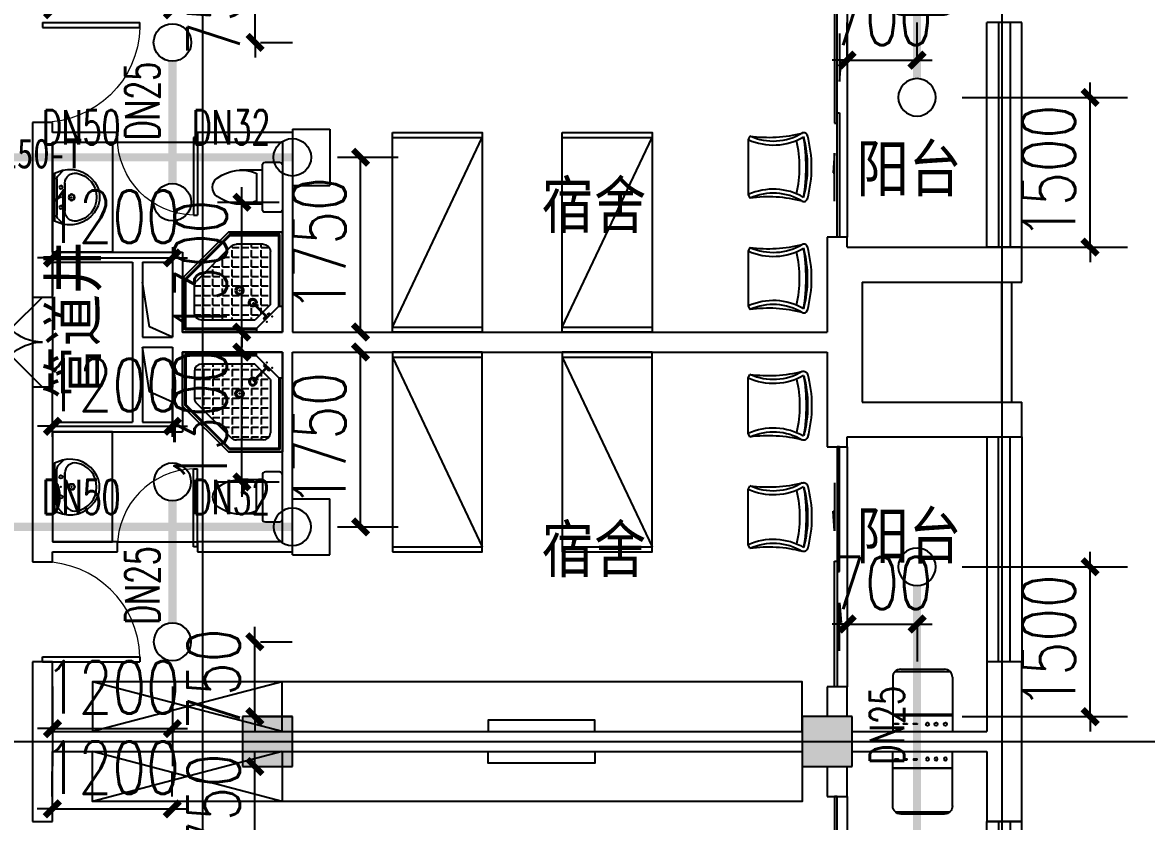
# Model space of a CAD drawing. Extents: x 0 to 2838408, y -923048 to 203859.
# Drawn here: x 2778163 to 2789409, y -497658 to -489658 of the extents above; entities that cross this region are included whole.
import ezdxf
from ezdxf.enums import TextEntityAlignment as Align

# ---------------------------------------------------------------- set-up
doc = ezdxf.new("R2010")
doc.units = 0
doc.header["$LTSCALE"] = 1000
for name, color, linetype in [('A-Fixt', 81, 'Continuous'), ('CLAYER', 7, 'Continuous'), ('COLUMN', 9, 'Continuous'), ('DOOR_FIRE', 4, 'Continuous'), ('DOTE', 8, 'Continuous'), ('E2-栏杆', 92, 'Continuous'), ('EQUIP_喷头', 7, 'Continuous'), ('PIPE-喷淋', 6, 'Continuous'), ('PUB_HATCH', 8, 'Continuous'), ('PUB_TEXT', 7, 'Continuous'), ('TEXT_喷淋', 7, 'Continuous'), ('TWT_DIM', 3, 'Continuous'), ('WALL', 9, 'Continuous'), ('WINDOW', 4, 'Continuous'), ('XREF', 8, 'Continuous'), ('抗震支吊架', 2, 'Continuous'), ('洁具', 213, 'Continuous'), ('配景', 3, 'Continuous')]:
    doc.layers.add(name, color=color, linetype=linetype)
doc.styles.add('_TCH_DIM_T3', font='SIMPLEX', dxfattribs={"width": 0.75, "bigfont": 'HZTXT'})
doc.styles.add('_TWT_PIPEDN', font='SIMPLEX', dxfattribs={"width": 0.8, "height": 2.3, "bigfont": 'HZTXT'})
doc.styles.add('kzcad', font='', dxfattribs={"width": 0.8})
doc.styles.get("Standard").update_dxf_attribs({"font": 'geniso.shx', "bigfont": 'hztxt.shx'})
doc.styles.get('kzcad').set_extended_font_data('SimSun')
doc.dimstyles.new('_TWT_ARCH&&150', dxfattribs={"dimtxt": 525, "dimasz": 150, "dimexe": 375, "dimexo": 450, "dimgap": 150, "dimtad": 1, "dimdec": 0, "dimzin": 0, "dimdsep": 46, "dimtxsty": '_TCH_DIM_T3', "dimblk": 'ARCHTICK', "dimcen": 0.09, "dimclrt": 7, "dimazin": 2, "dimtfac": 1, "dimtdec": 0, "dimtix": 1, "dimtmove": 2, "dimatfit": 3, "dimfxl": 1, "dimtolj": 1, "dimtzin": 0, "dimarcsym": 0})

# ---------------------------------------------------------------- blocks, each defined once
blk = doc.blocks.new('1F平面-CAD导入_dwg_Drawing4_t3_dwg_$plan$00001613-474159-1F-927810-1F')
at = {"layer": '洁具'}
for p, q in [((-30, 250), (-170, 250)), ((-200, 170), (-430, 170)), ((-260, -140), (-260, 140)), ((-200, -170), (-200, -220)), ((-170, -250), (-30, -250))]:
    blk.add_line(p, q, dxfattribs=at)
for points in [[(-200, 220), (-200, 170), (-200, -170), (-430, -170)], [(0, -220), (0, 220)]]:
    blk.add_lwpolyline(points, dxfattribs=at)
for centre, radius, start, end in [((-170, 220), 30, 90, 180), ((-30, 220), 30, 0, 90), ((-413, -227), 398, 67.4505, 126.6381), ((-590, 0), 110, 123.4509, 236.5491), ((-413, 227), 398, 233.3619, 292.5495), ((-170, -220), 30, 180, 270), ((-30, -220), 30, 270, 0)]:
    blk.add_arc(centre, radius, start, end, dxfattribs=at)
blk = doc.blocks.new('$lvtry$00000169')
at = {"color": 0}
for p, q in [((259, -36), (259, 0)), ((259, -36), (36, -259)), ((259, -24), (976, -24)), ((259, -36), (964, -36)), ((964, -36), (976, -24)), ((964, -36), (964, -525)), ((976, -24), (976, -530)), ((276, -120), (120, -276)), ((144, -151), (291, -298)), ((151, -144), (298, -291)), ((183, -213), (205, -213)), ((220, -213), (243, -213)), ((270, -213), (270, -143)), ((270, -213), (340, -213)), ((276, -120), (808, -120)), ((366, -213), (366, -143)), ((366, -213), (436, -213)), ((462, -213), (462, -143)), ((462, -213), (532, -213)), ((558, -213), (558, -143)), ((558, -213), (628, -213)), ((655, -213), (655, -143)), ((655, -213), (725, -213)), ((751, -213), (751, -143)), ((751, -213), (821, -213)), ((847, -213), (847, -143)), ((847, -213), (880, -213)), ((880, -192), (880, -460)), ((36, -259), (0, -259)), ((24, -259), (24, -976)), ((36, -259), (36, -964)), ((120, -276), (120, -808)), ((120, -309), (147, -309)), ((173, -309), (173, -239)), ((173, -309), (243, -309)), ((173, -405), (173, -335)), ((270, -263), (270, -239)), ((270, -405), (270, -335)), ((334, -309), (340, -309)), ((366, -309), (366, -239)), ((366, -309), (436, -309)), ((366, -405), (366, -335)), ((462, -309), (462, -239)), ((462, -309), (532, -309)), ((462, -405), (462, -335)), ((558, -309), (558, -239)), ((558, -309), (628, -309)), ((558, -405), (558, -335)), ((655, -309), (655, -239)), ((655, -309), (725, -309)), ((655, -405), (655, -335)), ((751, -309), (751, -239)), ((751, -309), (821, -309)), ((751, -405), (751, -335)), ((847, -309), (847, -239)), ((847, -309), (880, -309)), ((847, -405), (847, -335)), ((120, -405), (147, -405)), ((173, -405), (243, -405)), ((173, -501), (173, -431)), ((270, -405), (340, -405)), ((270, -501), (270, -431)), ((366, -405), (379, -405)), ((366, -501), (366, -431)), ((462, -405), (532, -405)), ((462, -501), (462, -431)), ((558, -405), (628, -405)), ((558, -501), (558, -431)), ((655, -405), (725, -405)), ((655, -501), (655, -431)), ((751, -405), (821, -405)), ((751, -501), (751, -431)), ((847, -405), (880, -405)), ((847, -501), (847, -431)), ((120, -501), (147, -501)), ((173, -501), (243, -501)), ((173, -598), (173, -528)), ((270, -501), (340, -501)), ((270, -598), (270, -528)), ((366, -501), (436, -501)), ((366, -598), (366, -528)), ((462, -501), (532, -501)), ((462, -598), (462, -528)), ((859, -511), (511, -859)), ((964, -525), (525, -964)), ((976, -530), (530, -976)), ((558, -501), (628, -501)), ((558, -598), (558, -528)), ((655, -501), (725, -501)), ((655, -598), (655, -528)), ((751, -501), (821, -501)), ((751, -598), (751, -528)), ((847, -501), (867, -501)), ((964, -525), (976, -530)), ((120, -598), (147, -598)), ((173, -598), (243, -598)), ((173, -694), (173, -624)), ((270, -598), (340, -598)), ((270, -694), (270, -624)), ((366, -598), (436, -598)), ((366, -694), (366, -624)), ((462, -598), (532, -598)), ((462, -694), (462, -624)), ((558, -598), (628, -598)), ((558, -694), (558, -624)), ((655, -598), (725, -598)), ((655, -694), (655, -624)), ((751, -598), (773, -598)), ((120, -694), (147, -694)), ((173, -694), (243, -694)), ((173, -790), (173, -720)), ((270, -694), (340, -694)), ((270, -790), (270, -720)), ((366, -694), (436, -694)), ((366, -790), (366, -720)), ((462, -694), (532, -694)), ((462, -790), (462, -720)), ((558, -694), (628, -694)), ((558, -790), (558, -720)), ((655, -694), (676, -694)), ((120, -790), (147, -790)), ((173, -790), (243, -790)), ((173, -878), (173, -816)), ((192, -880), (460, -880)), ((270, -790), (340, -790)), ((270, -880), (270, -816)), ((366, -790), (436, -790)), ((366, -880), (366, -816)), ((462, -790), (532, -790)), ((462, -880), (462, -816)), ((558, -790), (580, -790)), ((36, -964), (24, -976)), ((24, -976), (530, -976)), ((36, -964), (525, -964)), ((525, -964), (530, -976))]:
    blk.add_line(p, q, dxfattribs=at)
blk.add_lwpolyline([(0, 0), (0, -1000), (540, -1000), (1000, -540), (1000, 0)], close=True)
for points in [[(0, 0), (0, -1000)], [(0, 0), (1000, 0)], [(1000, 0), (1000, -540)], [(136, -190), (148, -178), (132, -162), (121, -174)], [(190, -136), (178, -148), (162, -132), (174, -121)], [(1000, -540), (540, -1000)], [(0, -1000), (540, -1000)]]:
    blk.add_lwpolyline(points, close=True, dxfattribs=at)
for radius in [43.8, 31.1]:
    blk.add_circle((416, -428), radius, dxfattribs=at)
for centre, radius, start, end in [((808, -192), 72, 0, 90), ((296, -296), 40.6, 142.583, 128.4197), ((296, -296), 28.6, 145.828, 125.6599), ((808, -460), 72, 315, 0), ((192, -808), 72, 180, 270), ((460, -808), 72, 270, 315)]:
    blk.add_arc(centre, radius, start, end, dxfattribs=at)
for p in [(156, -102, 0), (103, -156, 0), (416, -428, 0)]:
    blk.add_point(p, dxfattribs=at)
blk = doc.blocks.new('$lvtry$00000178')
at = {"color": 0}
for p, q in [((-238, 0), (238, 0)), ((-214, -36), (-272, -91)), ((-180, -23), (180, -23)), ((-142, -105), (140, -105)), ((140, -105), (-142, -105)), ((216, -37), (268, -91))]:
    blk.add_line(p, q, dxfattribs=at)
blk.add_lwpolyline([(-104, -430, 0.224698), (110, -425, 0.348046), (269, -79), (239, 0), (-241, 0), (-271, -79, 0.356844)], format="xyb", close=True, dxfattribs=at)
for centre, radius in [((-100, -65), 16.3), ((100, -65), 16.3), ((1, -172), 31.6)]:
    blk.add_circle(centre, radius, dxfattribs=at)
at = {"color": 0, "lineweight": 13}
blk.add_circle((1, -172), 23, dxfattribs=at)
at = {"color": 0}
for centre, radius, start, end in [((-142, -205), 100, 90, 190.5602), ((-180, -73), 50, 90, 133.181), ((140, -205), 100, 349.4398, 90), ((180, -73), 50, 44.5607, 90), ((-1, -179), 243, 190.5602, 349.4398)]:
    blk.add_arc(centre, radius, start, end, dxfattribs=at)
for p in [(0, -65), (1, -172)]:
    blk.add_point(p, dxfattribs=at)
blk = doc.blocks.new('A$C70365C93')
at = {"layer": '洁具'}
blk.add_lwpolyline([(-1900, 2300), (-1900, 1700), (-800, 1700), (-800, 2300)], close=True, dxfattribs=at)
blk.add_blockref('$lvtry$00000178', (-1350, 2280), dxfattribs=at)
at = {"layer": '洁具', "rotation": 180}
blk.add_blockref('$lvtry$00000169', (0, 0), dxfattribs=at)
at = {"layer": '洁具', "extrusion": (0, 0, -1), "xscale": -1, "zscale": -1, "rotation": 90}
blk.add_blockref('1F平面-CAD导入_dwg_Drawing4_t3_dwg_$plan$00001613-474159-1F-927810-1F', (1450, 0), dxfattribs=at)
blk = doc.blocks.new('单人床')
at = {"layer": 'A-Fixt'}
for p, q in [((47774, 13973), (48674, 13973)), ((47774, 12073), (48674, 13973)), ((47774, 12073), (48674, 12073))]:
    blk.add_line(p, q, dxfattribs=at)
blk.add_lwpolyline([(47774, 14023), (48674, 14023), (48674, 12023), (47774, 12023), (47774, 14023)], dxfattribs=at)
blk = doc.blocks.new('CH_AP01')
for p, q in [((-311, 17), (-275, 0)), ((-275, 0), (275, 0)), ((275, 0), (311, 17))]:
    blk.add_line(p, q)
for centre, radius, start, end in [((-307, 555), 37.8, 100.1859, 202.8359), ((0, -579), 1213, 74.7104, 105.2896), ((0, -579), 1173, 75.0287, 104.9713), ((0, -1278), 1857, 80.611, 99.389), ((307, 555), 37.8, 337.1641, 79.8141), ((-1658, 202), 1360, 352.1659, 14.4283), ((-824, 250), 563, 335.5038, 31.0903), ((-824, 250), 603, 335.5038, 30.2691), ((0, -579), 1093, 75.8767, 104.1233), ((824, 250), 603, 149.7309, 204.4962), ((824, 250), 563, 148.9097, 204.4962), ((1658, 202), 1360, 165.5717, 187.8341)]:
    blk.add_arc(centre, radius, start, end)
blk = doc.blocks.new('A$C61295E98')
at = {"color": 3}
for p, q in [((544, 598), (0, 598)), ((0, 598), (0, 0)), ((161, 598), (161, 0)), ((170, 0), (170, 598)), ((603, 572), (603, 26)), ((624, 518), (624, 80)), ((544, 0), (0, 0))]:
    blk.add_line(p, q, dxfattribs=at)
for points in [[(82, 540), (75, 540), (75, 577), (82, 577)], [(82, 453), (75, 453), (75, 490), (82, 490)], [(82, 353), (75, 353), (75, 389), (82, 389)]]:
    blk.add_lwpolyline(points, close=True, dxfattribs=at)
for centre in [(74, 250), (74, 164), (74, 71)]:
    blk.add_circle(centre, 15.7, dxfattribs=at)
for centre, start, end in [((544, 518), 360, 90), ((544, 80), 270, 0)]:
    blk.add_arc(centre, 80, start, end, dxfattribs=at)
blk = doc.blocks.new('宿舍')
at = {"layer": 'A-Fixt'}
for p, q in [((47854, 13802), (48354, 15702)), ((48354, 13802), (47854, 15702)), ((47854, 13802), (48354, 13802))]:
    blk.add_line(p, q, dxfattribs=at)
for points in [[(47854, 8602), (48354, 8602), (48354, 15702), (47854, 15702)], [(47854, 10676), (47970, 10676), (47970, 11743), (47854, 11743)]]:
    blk.add_lwpolyline(points, close=True, dxfattribs=at)
at = {"xscale": -1, "rotation": 90}
for p in [(63677, 60475), (63677, 58775)]:
    blk.add_blockref('单人床', p, dxfattribs=at)
at = {"layer": 'A-Fixt', "xscale": -1, "rotation": 180}
for p in [(50002, 9140), (51117, 9140)]:
    blk.add_blockref('CH_AP01', p, dxfattribs=at)
at = {"layer": '配景', "color": 252}
blk.add_blockref('A$C61295E98', (47854, 7097), dxfattribs=at)
blk = doc.blocks.new('$DorLib2D$00000131')
at = {"color": 0, "linetype": 'Continuous'}
for p, q in [((0.15, 0.125), (0.2319, 0.1973)), ((0.2319, 0.1973), (0.2319, 0.125)), ((-0.5, 0.125), (-0.5, 0)), ((0.0192, 0.125), (-0.5, 0.125)), ((0.0192, 0), (0.0192, 0.125)), ((0.35, 0.125), (0.15, 0.125)), ((-0.5, 0), (0.0192, 0)), ((-0.024, 0), (0.5, 0)), ((-0.024, -0.125), (-0.024, 0)), ((0.5, 0), (0.5, -0.125)), ((-0.35, -0.125), (-0.15, -0.125)), ((-0.2319, -0.1973), (-0.2319, -0.125)), ((-0.15, -0.125), (-0.2319, -0.1973)), ((0.5, -0.125), (-0.024, -0.125))]:
    blk.add_line(p, q, dxfattribs=at)
blk = doc.blocks.new('$WINLIB2D$00000001')
at = {"color": 0}
for points in [[(-0.5, 0.5), (-0.5, -0.5)], [(-0.5, 0.5), (0.5, 0.5)], [(0.5, -0.5), (0.5, 0.5)], [(0.5, 0.1667), (-0.5, 0.1667)], [(0.5, -0.1667), (-0.5, -0.1667)], [(-0.5, -0.5), (0.5, -0.5)]]:
    blk.add_lwpolyline(points, dxfattribs=at)
blk = doc.blocks.new('$DorLib2D$00000116')
at = {"color": 0}
for p, q in [((-0.5, 0), (-0.146, 0.354)), ((0.5, 0), (0.146, 0.354))]:
    blk.add_line(p, q, dxfattribs=at)
for centre, start, end in [((-0.5, 0), 0, 45), ((0.5, 0), 135, 180)]:
    blk.add_arc(centre, 0.5, start, end, dxfattribs=at)
blk = doc.blocks.new('$DorLib2D$00000001')
for p, q in [((0.45, 0.975), (0.5, 0.975)), ((0.45, 0), (0.45, 0.975)), ((0.5, 0), (0.5, 0.975)), ((0.5, 0), (0.45, 0))]:
    blk.add_line(p, q)
at = {"lineweight": 13}
blk.add_arc((0.475, 0), 0.975, 91.4693, 180, dxfattribs=at)
blk = doc.blocks.new('3F1')
at = {"layer": 'PUB_HATCH'}
for points in [[(2444316.7, -496608.3), (2444316.7, -497108.3), (2444816.7, -497108.3), (2444816.7, -496608.3)], [(2449916.7, -496608.3), (2449916.7, -497108.3), (2450416.7, -497108.3), (2450416.7, -496608.3)]]:
    blk.add_hatch(color=256, dxfattribs=at).paths.add_polyline_path(points)
for points in [[(2443616.7, -492808.3), (2443386.5, -492704.7), (2443316.7, -492258.3)], [(2443616.7, -493458.3), (2443386.5, -493354.7), (2443316.7, -492908.3)]]:
    blk.add_lwpolyline(points)
at = {"layer": 'COLUMN'}
for p, q in [((2444316.7, -496608.3), (2444316.7, -497108.3)), ((2444816.7, -496608.3), (2444316.7, -496608.3)), ((2444816.7, -497108.3), (2444816.7, -496608.3)), ((2449916.7, -496608.3), (2449916.7, -497108.3)), ((2450416.7, -496608.3), (2449916.7, -496608.3)), ((2450416.7, -497108.3), (2450416.7, -496608.3)), ((2444316.7, -497108.3), (2444816.7, -497108.3)), ((2449916.7, -497108.3), (2450416.7, -497108.3))]:
    blk.add_line(p, q, dxfattribs=at)
at = {"layer": 'DOOR_FIRE'}
for p, q in [((2442216.7, -492408.3), (2442216.7, -493308.3)), ((2442416.7, -492408.3), (2442416.7, -493308.3))]:
    blk.add_line(p, q, dxfattribs=at)
at = {"layer": 'DOTE'}
for p, q in [((2443916.7, -467258.3), (2443916.7, -550458.3)), ((2451916.7, -467258.3), (2451916.7, -550458.3)), ((2435862.3, -496858.3), (2453916.7, -496858.3))]:
    blk.add_line(p, q, dxfattribs=at)
at = {"layer": 'E2-栏杆'}
for points in [[(2451916.7, -493458.3), (2451916.7, -492258.3)], [(2452016.7, -493458.3), (2452016.7, -492258.3)]]:
    blk.add_lwpolyline(points, dxfattribs=at)
at = {"layer": 'WALL'}
for p, q in [((2442416.7, -490658.3), (2442216.7, -490658.3)), ((2442216.7, -490658.3), (2442216.7, -490758.3)), ((2442416.7, -490758.3), (2442416.7, -490658.3)), ((2442216.7, -490758.3), (2442216.7, -491958.3)), ((2443066.7, -490758.3), (2442416.7, -490758.3)), ((2443066.7, -490858.3), (2443066.7, -490758.3)), ((2444816.7, -490758.3), (2443866.7, -490758.3)), ((2443866.7, -490758.3), (2443866.7, -490858.3)), ((2444816.7, -490758.3), (2444816.7, -492758.3)), ((2442416.7, -490858.3), (2442416.7, -491958.3)), ((2442416.7, -490858.3), (2443066.7, -490858.3)), ((2443866.7, -490858.3), (2444716.7, -490858.3)), ((2444716.7, -490858.3), (2444716.7, -492758.3)), ((2450366.7, -491808.3), (2450166.7, -491808.3)), ((2450166.7, -491808.3), (2450166.7, -492158.3)), ((2450366.7, -491908.3), (2450366.7, -491808.3)), ((2442216.7, -491958.3), (2442216.7, -492408.3)), ((2442416.7, -491958.3), (2443216.7, -491958.3)), ((2443216.7, -491958.3), (2443716.7, -491958.3)), ((2443716.7, -491958.3), (2443716.7, -492758.3)), ((2450366.7, -491908.3), (2451766.7, -491908.3)), ((2452116.7, -491908.3), (2451766.7, -491908.3)), ((2452116.7, -492258.3), (2452116.7, -491908.3)), ((2442416.7, -492408.3), (2442416.7, -492058.3)), ((2442416.7, -492058.3), (2443216.7, -492058.3)), ((2443216.7, -492058.3), (2443216.7, -492858.3)), ((2443316.7, -492058.3), (2443616.7, -492058.3)), ((2443316.7, -492058.3), (2443316.7, -492808.3)), ((2443616.7, -492058.3), (2443616.7, -492808.3)), ((2450166.7, -492158.3), (2450166.7, -492758.3)), ((2450516.7, -492258.3), (2450516.7, -492858.3)), ((2450516.7, -492258.3), (2452116.7, -492258.3)), ((2442216.7, -492408.3), (2442416.7, -492408.3)), ((2443716.7, -492758.3), (2444716.7, -492758.3)), ((2444816.7, -492758.3), (2450166.7, -492758.3)), ((2443216.7, -492858.3), (2443216.7, -493658.3)), ((2443316.7, -492808.3), (2443616.7, -492808.3)), ((2443316.7, -492908.3), (2443316.7, -493658.3)), ((2443316.7, -492908.3), (2443616.7, -492908.3)), ((2443616.7, -492908.3), (2443616.7, -493658.3)), ((2450516.7, -492858.3), (2450516.7, -493458.3)), ((2443716.7, -492958.3), (2443716.7, -493758.3)), ((2443716.7, -492958.3), (2444716.7, -492958.3)), ((2444716.7, -494858.3), (2444716.7, -492958.3)), ((2444816.7, -494958.3), (2444816.7, -492958.3)), ((2444816.7, -492958.3), (2450166.7, -492958.3)), ((2450166.7, -492958.3), (2450166.7, -493558.3)), ((2442416.7, -493308.3), (2442216.7, -493308.3)), ((2442216.7, -493308.3), (2442216.7, -493758.3)), ((2442416.7, -493658.3), (2442416.7, -493308.3)), ((2450516.7, -493458.3), (2452116.7, -493458.3)), ((2452116.7, -493808.3), (2452116.7, -493458.3)), ((2450166.7, -493558.3), (2450166.7, -493908.3)), ((2442416.7, -493658.3), (2443216.7, -493658.3)), ((2443316.7, -493658.3), (2443616.7, -493658.3)), ((2442216.7, -493758.3), (2442216.7, -494958.3)), ((2442416.7, -493758.3), (2442416.7, -494858.3)), ((2442416.7, -493758.3), (2443216.7, -493758.3)), ((2443216.7, -493758.3), (2443716.7, -493758.3)), ((2450366.7, -493908.3), (2450366.7, -493808.3)), ((2450366.7, -493808.3), (2451766.7, -493808.3)), ((2451766.7, -493808.3), (2452116.7, -493808.3)), ((2450166.7, -493908.3), (2450366.7, -493908.3)), ((2443066.7, -494858.3), (2442416.7, -494858.3)), ((2443066.7, -494958.3), (2443066.7, -494858.3)), ((2444716.7, -494858.3), (2443866.7, -494858.3)), ((2443866.7, -494858.3), (2443866.7, -494958.3)), ((2442216.7, -494958.3), (2442216.7, -495058.3)), ((2442416.7, -494958.3), (2443066.7, -494958.3)), ((2442416.7, -495058.3), (2442416.7, -494958.3)), ((2443866.7, -494958.3), (2444816.7, -494958.3)), ((2442216.7, -495058.3), (2442416.7, -495058.3)), ((2442416.7, -496058.3), (2442216.7, -496058.3)), ((2442216.7, -496058.3), (2442216.7, -496858.3)), ((2442416.7, -496758.3), (2442416.7, -496058.3)), ((2452116.7, -496058.3), (2451766.7, -496058.3)), ((2451766.7, -496058.3), (2451766.7, -496758.3)), ((2452116.7, -496858.3), (2452116.7, -496058.3)), ((2450366.7, -496308.3), (2450166.7, -496308.3)), ((2450166.7, -496308.3), (2450166.7, -496608.3)), ((2450366.7, -496608.3), (2450366.7, -496308.3)), ((2442416.7, -496758.3), (2444316.7, -496758.3)), ((2444816.7, -496758.3), (2449916.7, -496758.3)), ((2450416.7, -496758.3), (2451766.7, -496758.3)), ((2442216.7, -496858.3), (2442216.7, -497658.3)), ((2442416.7, -497658.3), (2442416.7, -496958.3)), ((2442416.7, -496958.3), (2444316.7, -496958.3)), ((2444816.7, -496958.3), (2449916.7, -496958.3)), ((2450416.7, -496958.3), (2451766.7, -496958.3)), ((2451766.7, -496958.3), (2451766.7, -497658.3)), ((2452116.7, -497658.3), (2452116.7, -496858.3)), ((2450166.7, -497108.3), (2450166.7, -497408.3)), ((2450366.7, -497408.3), (2450366.7, -497108.3)), ((2450166.7, -497408.3), (2450366.7, -497408.3)), ((2442216.7, -497658.3), (2442416.7, -497658.3)), ((2451766.7, -497658.3), (2452116.7, -497658.3))]:
    blk.add_line(p, q, dxfattribs=at)
at = {"layer": 'WINDOW'}
for p, q in [((2450366.7, -489408.3), (2450366.7, -491808.3)), ((2443066.7, -490858.3), (2443866.7, -490858.3)), ((2450366.7, -493908.3), (2450366.7, -496308.3)), ((2443066.7, -494858.3), (2443866.7, -494858.3)), ((2450366.7, -497408.3), (2450366.7, -499808.3))]:
    blk.add_line(p, q, dxfattribs=at)
at = {"xscale": -1, "rotation": 89.99999999992463}
for name, p in [('宿舍', (2458518.4, -441104.4)), ('A$C70365C93', (2444716.7, -492758.3)), ('宿舍', (2458518.4, -449104.4))]:
    blk.add_blockref(name, p, dxfattribs=at)
for name, p, rotation in [('A$C70365C93', (2444716.7, -492958.3), 89.99999999999997), ('宿舍', (2458518.4, -544612.1), 89.99999999594154)]:
    blk.add_blockref(name, p, dxfattribs=dict(rotation=rotation))
at = {"layer": 'DOOR_FIRE', "xscale": 900, "yscale": -900, "zscale": 200, "rotation": 269.9999999999852}
blk.add_blockref('$DorLib2D$00000116', (2442316.7, -492858.3), dxfattribs=at)
at = {"layer": 'WINDOW'}
for name, p, xscale, yscale, zscale, rotation in [('$DorLib2D$00000131', (2450266.7, -490608.3), -2400, 200, -2400, 270), ('$DorLib2D$00000001', (2442316.7, -490158.3), -1000, 1000, -1000, 270.000000000007), ('$WINLIB2D$00000001', (2451941.7, -490783.3), 2249.999999993481, 350, 2249.999999993481, 90), ('$WINLIB2D$00000001', (2451941.7, -494933.3), -2249.999999993481, 350, -2249.999999993481, 90), ('$DorLib2D$00000131', (2450266.7, -495108.3), 2400, 200, 2400, 270), ('$DorLib2D$00000001', (2442316.7, -495558.3), 1000, 1000, 1000, 269.999999999993), ('$DorLib2D$00000131', (2450266.7, -498608.3), -2400, 200, -2400, 270), ('$WINLIB2D$00000001', (2451941.7, -498783.3), 2249.999999993481, 350, 2249.999999993481, 90)]:
    blk.add_blockref(name, p, dxfattribs=dict(at, xscale=xscale, yscale=yscale, zscale=zscale, rotation=rotation))
at = {"layer": 'WINDOW', "xscale": 800, "zscale": 800}
for p, yscale in [((2443466.7, -490808.3), -800), ((2443466.7, -494908.3), 800)]:
    blk.add_blockref('$DorLib2D$00000001', p, dxfattribs=dict(at, yscale=yscale))
at = {"layer": 'CLAYER'}
blk.add_text('管道井', height=525, rotation=90, dxfattribs=at).set_placement((2442903.7, -493425.9))
at = {"layer": 'PUB_TEXT'}
for s, p in [('阳台', (2450461.5, -491400.5)), ('宿舍', (2447308.9, -491766.2)), ('阳台', (2450461.5, -495076)), ('宿舍', (2447308.9, -495211.6))]:
    blk.add_text(s, height=525, dxfattribs=at).set_placement(p)
blk = doc.blocks.new('_ArchTick')
at = {"color": 0, "linetype": 'ByBlock', "const_width": 0.4}
blk.add_lwpolyline([(-0.5, -0.5), (0.5, 0.5)], dxfattribs=at)
blk = doc.blocks.new('*D2279')
at = {"layer": 'Defpoints', "color": 0, "linetype": 'ByBlock', "transparency": 16777216}
for p in [(2780094, -497108), (2780488, -497108), (2780094, -497858)]:
    blk.add_point(p, dxfattribs=at)
at = {"layer": 'TWT_DIM', "color": 0, "linetype": 'ByBlock', "lineweight": -2, "transparency": 16777216}
for p, q in [((2780488, -497108), (2780488, -496958)), ((2780488, -497858), (2780488, -497108)), ((2780544, -497108), (2780863, -497108)), ((2780488, -497858), (2780488, -498008)), ((2780544, -497858), (2780863, -497858))]:
    blk.add_line(p, q, dxfattribs=at)
at = {"layer": 'TWT_DIM', "color": 0, "linetype": 'ByBlock', "lineweight": -2, "transparency": 16777216, "xscale": 150, "yscale": 150, "zscale": 150}
for p, rotation in [((2780488, -497108), 270), ((2780488, -497858), 90)]:
    blk.add_blockref('_ArchTick', p, dxfattribs=dict(at, rotation=rotation))
at = {"layer": 'TWT_DIM', "color": 7, "linetype": 'ByBlock', "transparency": 16777216, "insert": (2780075, -497483), "char_height": 525, "attachment_point": 5, "rotation": 90, "style": '_TCH_DIM_T3'}
blk.add_mtext('\\A1;750', dxfattribs=at)
blk = doc.blocks.new('*D2281')
at = {"layer": 'Defpoints', "color": 0, "linetype": 'ByBlock', "transparency": 16777216}
for p in [(2779661, -497532), (2778461, -497858), (2779661, -497858)]:
    blk.add_point(p, dxfattribs=at)
at = {"layer": 'TWT_DIM', "color": 0, "linetype": 'ByBlock', "lineweight": -2, "transparency": 16777216}
for p, q in [((2778461, -497408), (2778461, -497157)), ((2779661, -497408), (2779661, -497157)), ((2778461, -497532), (2778311, -497532)), ((2778461, -497532), (2779661, -497532)), ((2779661, -497532), (2779811, -497532))]:
    blk.add_line(p, q, dxfattribs=at)
at = {"layer": 'TWT_DIM', "color": 0, "linetype": 'ByBlock', "lineweight": -2, "transparency": 16777216, "xscale": 150, "yscale": 150, "zscale": 150}
blk.add_blockref('_ArchTick', (2778461, -497532), dxfattribs=at)
at = {"layer": 'TWT_DIM', "color": 0, "linetype": 'ByBlock', "lineweight": -2, "transparency": 16777216, "xscale": 150, "yscale": 150, "zscale": 150, "rotation": 180}
blk.add_blockref('_ArchTick', (2779661, -497532), dxfattribs=at)
at = {"layer": 'TWT_DIM', "color": 7, "linetype": 'ByBlock', "transparency": 16777216, "insert": (2779061, -497119), "char_height": 525, "attachment_point": 5, "style": '_TCH_DIM_T3'}
blk.add_mtext('\\A1;1200', dxfattribs=at)
blk = doc.blocks.new('*D2293')
at = {"layer": 'Defpoints', "color": 0, "linetype": 'ByBlock', "transparency": 16777216}
for p in [(2787113, -495108), (2788844, -495108), (2787113, -496608)]:
    blk.add_point(p, dxfattribs=at)
at = {"layer": 'TWT_DIM', "color": 0, "linetype": 'ByBlock', "lineweight": -2, "transparency": 16777216}
for p, q in [((2788844, -495108), (2788844, -494958)), ((2787563, -495108), (2789219, -495108)), ((2788844, -496608), (2788844, -495108)), ((2787563, -496608), (2789219, -496608)), ((2788844, -496608), (2788844, -496758))]:
    blk.add_line(p, q, dxfattribs=at)
at = {"layer": 'TWT_DIM', "color": 0, "linetype": 'ByBlock', "lineweight": -2, "transparency": 16777216, "xscale": 150, "yscale": 150, "zscale": 150}
for p, rotation in [((2788844, -495108), 270), ((2788844, -496608), 90)]:
    blk.add_blockref('_ArchTick', p, dxfattribs=dict(at, rotation=rotation))
at = {"layer": 'TWT_DIM', "color": 7, "linetype": 'ByBlock', "transparency": 16777216, "insert": (2788431, -495858), "char_height": 525, "attachment_point": 5, "rotation": 90, "style": '_TCH_DIM_T3'}
blk.add_mtext('\\A1;1500', dxfattribs=at)
blk = doc.blocks.new('*D2294')
at = {"layer": 'Defpoints', "color": 0, "linetype": 'ByBlock', "transparency": 16777216}
for p in [(2786413, -495208), (2787113, -495208), (2787113, -495681)]:
    blk.add_point(p, dxfattribs=at)
at = {"layer": 'TWT_DIM', "color": 0, "linetype": 'ByBlock', "lineweight": -2, "transparency": 16777216}
for p, q in [((2786413, -495681), (2786263, -495681)), ((2786413, -495658), (2786413, -496056)), ((2786413, -495681), (2787113, -495681)), ((2787113, -495658), (2787113, -496056)), ((2787113, -495681), (2787263, -495681))]:
    blk.add_line(p, q, dxfattribs=at)
at = {"layer": 'TWT_DIM', "color": 0, "linetype": 'ByBlock', "lineweight": -2, "transparency": 16777216, "xscale": 150, "yscale": 150, "zscale": 150}
blk.add_blockref('_ArchTick', (2786413, -495681), dxfattribs=at)
at = {"layer": 'TWT_DIM', "color": 0, "linetype": 'ByBlock', "lineweight": -2, "transparency": 16777216, "xscale": 150, "yscale": 150, "zscale": 150, "rotation": 180}
blk.add_blockref('_ArchTick', (2787113, -495681), dxfattribs=at)
at = {"layer": 'TWT_DIM', "color": 7, "linetype": 'ByBlock', "transparency": 16777216, "insert": (2786763, -495269), "char_height": 525, "attachment_point": 5, "style": '_TCH_DIM_T3'}
blk.add_mtext('\\A1;700', dxfattribs=at)
blk = doc.blocks.new('*D2295')
at = {"layer": 'Defpoints', "color": 0, "linetype": 'ByBlock', "transparency": 16777216}
for p in [(2787113, -490035), (2786413, -490508), (2787113, -490508)]:
    blk.add_point(p, dxfattribs=at)
at = {"layer": 'TWT_DIM', "color": 0, "linetype": 'ByBlock', "lineweight": -2, "transparency": 16777216}
for p, q in [((2786413, -490058), (2786413, -489660)), ((2787113, -490058), (2787113, -489660)), ((2786413, -490035), (2786263, -490035)), ((2786413, -490035), (2787113, -490035)), ((2787113, -490035), (2787263, -490035))]:
    blk.add_line(p, q, dxfattribs=at)
at = {"layer": 'TWT_DIM', "color": 0, "linetype": 'ByBlock', "lineweight": -2, "transparency": 16777216, "xscale": 150, "yscale": 150, "zscale": 150}
blk.add_blockref('_ArchTick', (2786413, -490035), dxfattribs=at)
at = {"layer": 'TWT_DIM', "color": 0, "linetype": 'ByBlock', "lineweight": -2, "transparency": 16777216, "xscale": 150, "yscale": 150, "zscale": 150, "rotation": 180}
blk.add_blockref('_ArchTick', (2787113, -490035), dxfattribs=at)
at = {"layer": 'TWT_DIM', "color": 7, "linetype": 'ByBlock', "transparency": 16777216, "insert": (2786763, -489623), "char_height": 525, "attachment_point": 5, "style": '_TCH_DIM_T3'}
blk.add_mtext('\\A1;700', dxfattribs=at)
blk = doc.blocks.new('*D2296')
at = {"layer": 'Defpoints', "color": 0, "linetype": 'ByBlock', "transparency": 16777216}
for p in [(2779663, -491458), (2780357, -491458), (2779663, -492758)]:
    blk.add_point(p, dxfattribs=at)
at = {"layer": 'TWT_DIM', "color": 0, "linetype": 'ByBlock', "lineweight": -2, "transparency": 16777216}
for p, q in [((2780357, -491458), (2780357, -491308)), ((2780113, -491458), (2780732, -491458)), ((2780357, -492758), (2780357, -491458)), ((2780113, -492758), (2780732, -492758)), ((2780357, -492758), (2780357, -492908))]:
    blk.add_line(p, q, dxfattribs=at)
at = {"layer": 'TWT_DIM', "color": 0, "linetype": 'ByBlock', "lineweight": -2, "transparency": 16777216, "xscale": 150, "yscale": 150, "zscale": 150}
for p, rotation in [((2780357, -491458), 270), ((2780357, -492758), 90)]:
    blk.add_blockref('_ArchTick', p, dxfattribs=dict(at, rotation=rotation))
at = {"layer": 'TWT_DIM', "color": 7, "linetype": 'ByBlock', "transparency": 16777216, "insert": (2779945, -492108), "char_height": 525, "attachment_point": 5, "rotation": 90, "style": '_TCH_DIM_T3'}
blk.add_mtext('\\A1;1300', dxfattribs=at)
blk = doc.blocks.new('*D2297')
at = {"layer": 'Defpoints', "color": 0, "linetype": 'ByBlock', "transparency": 16777216}
for p in [(2779663, -492958), (2780357, -492958), (2779663, -494258)]:
    blk.add_point(p, dxfattribs=at)
at = {"layer": 'TWT_DIM', "color": 0, "linetype": 'ByBlock', "lineweight": -2, "transparency": 16777216}
for p, q in [((2780357, -492958), (2780357, -492808)), ((2780113, -492958), (2780732, -492958)), ((2780357, -494258), (2780357, -492958)), ((2780113, -494258), (2780732, -494258)), ((2780357, -494258), (2780357, -494408))]:
    blk.add_line(p, q, dxfattribs=at)
at = {"layer": 'TWT_DIM', "color": 0, "linetype": 'ByBlock', "lineweight": -2, "transparency": 16777216, "xscale": 150, "yscale": 150, "zscale": 150}
for p, rotation in [((2780357, -492958), 270), ((2780357, -494258), 90)]:
    blk.add_blockref('_ArchTick', p, dxfattribs=dict(at, rotation=rotation))
at = {"layer": 'TWT_DIM', "color": 7, "linetype": 'ByBlock', "transparency": 16777216, "insert": (2779945, -493608), "char_height": 525, "attachment_point": 5, "rotation": 90, "style": '_TCH_DIM_T3'}
blk.add_mtext('\\A1;1300', dxfattribs=at)
blk = doc.blocks.new('*D2298')
at = {"layer": 'Defpoints', "color": 0, "linetype": 'ByBlock', "transparency": 16777216}
for p in [(2780863, -492958), (2781545, -492958), (2780863, -494708)]:
    blk.add_point(p, dxfattribs=at)
at = {"layer": 'TWT_DIM', "color": 0, "linetype": 'ByBlock', "lineweight": -2, "transparency": 16777216}
for p, q in [((2781313, -492958), (2781920, -492958)), ((2781545, -494708), (2781545, -492958)), ((2781313, -494708), (2781920, -494708))]:
    blk.add_line(p, q, dxfattribs=at)
at = {"layer": 'TWT_DIM', "color": 0, "linetype": 'ByBlock', "lineweight": -2, "transparency": 16777216, "xscale": 150, "yscale": 150, "zscale": 150}
for p, rotation in [((2781545, -492958), 90), ((2781545, -494708), 270)]:
    blk.add_blockref('_ArchTick', p, dxfattribs=dict(at, rotation=rotation))
at = {"layer": 'TWT_DIM', "color": 7, "linetype": 'ByBlock', "transparency": 16777216, "insert": (2781132, -493833), "char_height": 525, "attachment_point": 5, "rotation": 90, "style": '_TCH_DIM_T3'}
blk.add_mtext('\\A1;1750', dxfattribs=at)
blk = doc.blocks.new('*D2299')
at = {"layer": 'Defpoints', "color": 0, "linetype": 'ByBlock', "transparency": 16777216}
for p in [(2780094, -495858), (2780487, -495858), (2780094, -496608)]:
    blk.add_point(p, dxfattribs=at)
at = {"layer": 'TWT_DIM', "color": 0, "linetype": 'ByBlock', "lineweight": -2, "transparency": 16777216}
for p, q in [((2780487, -495858), (2780487, -495708)), ((2780487, -496608), (2780487, -495858)), ((2780544, -495858), (2780862, -495858)), ((2780487, -496608), (2780487, -496758)), ((2780544, -496608), (2780862, -496608))]:
    blk.add_line(p, q, dxfattribs=at)
at = {"layer": 'TWT_DIM', "color": 0, "linetype": 'ByBlock', "lineweight": -2, "transparency": 16777216, "xscale": 150, "yscale": 150, "zscale": 150}
for p, rotation in [((2780487, -495858), 270), ((2780487, -496608), 90)]:
    blk.add_blockref('_ArchTick', p, dxfattribs=dict(at, rotation=rotation))
at = {"layer": 'TWT_DIM', "color": 7, "linetype": 'ByBlock', "transparency": 16777216, "insert": (2780075, -496233), "char_height": 525, "attachment_point": 5, "rotation": 90, "style": '_TCH_DIM_T3'}
blk.add_mtext('\\A1;750', dxfattribs=at)
blk = doc.blocks.new('*D2300')
at = {"layer": 'Defpoints', "color": 0, "linetype": 'ByBlock', "transparency": 16777216}
for p in [(2779663, -493701), (2778463, -494258), (2779663, -494258)]:
    blk.add_point(p, dxfattribs=at)
at = {"layer": 'TWT_DIM', "color": 0, "linetype": 'ByBlock', "lineweight": -2, "transparency": 16777216}
for p, q in [((2778463, -493808), (2778463, -493326)), ((2779663, -493808), (2779663, -493326)), ((2778463, -493701), (2778313, -493701)), ((2778463, -493701), (2779663, -493701)), ((2779663, -493701), (2779813, -493701))]:
    blk.add_line(p, q, dxfattribs=at)
at = {"layer": 'TWT_DIM', "color": 0, "linetype": 'ByBlock', "lineweight": -2, "transparency": 16777216, "xscale": 150, "yscale": 150, "zscale": 150}
blk.add_blockref('_ArchTick', (2778463, -493701), dxfattribs=at)
at = {"layer": 'TWT_DIM', "color": 0, "linetype": 'ByBlock', "lineweight": -2, "transparency": 16777216, "xscale": 150, "yscale": 150, "zscale": 150, "rotation": 180}
blk.add_blockref('_ArchTick', (2779663, -493701), dxfattribs=at)
at = {"layer": 'TWT_DIM', "color": 7, "linetype": 'ByBlock', "transparency": 16777216, "insert": (2779063, -493288), "char_height": 525, "attachment_point": 5, "style": '_TCH_DIM_T3'}
blk.add_mtext('\\A1;1200', dxfattribs=at)
blk = doc.blocks.new('*D2301')
at = {"layer": 'Defpoints', "color": 0, "linetype": 'ByBlock', "transparency": 16777216}
for p in [(2778463, -495858), (2779663, -495858), (2779663, -496728)]:
    blk.add_point(p, dxfattribs=at)
at = {"layer": 'TWT_DIM', "color": 0, "linetype": 'ByBlock', "lineweight": -2, "transparency": 16777216}
for p, q in [((2778463, -496308), (2778463, -497103)), ((2779663, -496308), (2779663, -497103)), ((2778463, -496728), (2778313, -496728)), ((2778463, -496728), (2779663, -496728)), ((2779663, -496728), (2779813, -496728))]:
    blk.add_line(p, q, dxfattribs=at)
at = {"layer": 'TWT_DIM', "color": 0, "linetype": 'ByBlock', "lineweight": -2, "transparency": 16777216, "xscale": 150, "yscale": 150, "zscale": 150}
blk.add_blockref('_ArchTick', (2778463, -496728), dxfattribs=at)
at = {"layer": 'TWT_DIM', "color": 0, "linetype": 'ByBlock', "lineweight": -2, "transparency": 16777216, "xscale": 150, "yscale": 150, "zscale": 150, "rotation": 180}
blk.add_blockref('_ArchTick', (2779663, -496728), dxfattribs=at)
at = {"layer": 'TWT_DIM', "color": 7, "linetype": 'ByBlock', "transparency": 16777216, "insert": (2779063, -496315), "char_height": 525, "attachment_point": 5, "style": '_TCH_DIM_T3'}
blk.add_mtext('\\A1;1200', dxfattribs=at)
blk = doc.blocks.new('*D2302')
at = {"layer": 'Defpoints', "color": 0, "linetype": 'ByBlock', "transparency": 16777216}
for p in [(2780863, -491008), (2781545, -491008), (2780863, -492758)]:
    blk.add_point(p, dxfattribs=at)
at = {"layer": 'TWT_DIM', "color": 0, "linetype": 'ByBlock', "lineweight": -2, "transparency": 16777216}
for p, q in [((2781313, -491008), (2781920, -491008)), ((2781545, -492758), (2781545, -491008)), ((2781313, -492758), (2781920, -492758))]:
    blk.add_line(p, q, dxfattribs=at)
at = {"layer": 'TWT_DIM', "color": 0, "linetype": 'ByBlock', "lineweight": -2, "transparency": 16777216, "xscale": 150, "yscale": 150, "zscale": 150}
for p, rotation in [((2781545, -491008), 90), ((2781545, -492758), 270)]:
    blk.add_blockref('_ArchTick', p, dxfattribs=dict(at, rotation=rotation))
at = {"layer": 'TWT_DIM', "color": 7, "linetype": 'ByBlock', "transparency": 16777216, "insert": (2781132, -491883), "char_height": 525, "attachment_point": 5, "rotation": 90, "style": '_TCH_DIM_T3'}
blk.add_mtext('\\A1;1750', dxfattribs=at)
blk = doc.blocks.new('*D2303')
at = {"layer": 'Defpoints', "color": 0, "linetype": 'ByBlock', "transparency": 16777216}
for p in [(2780095, -489108), (2780489, -489108), (2780095, -489858)]:
    blk.add_point(p, dxfattribs=at)
at = {"layer": 'TWT_DIM', "color": 0, "linetype": 'ByBlock', "lineweight": -2, "transparency": 16777216}
for p, q in [((2780489, -489108), (2780489, -488958)), ((2780489, -489858), (2780489, -489108)), ((2780545, -489108), (2780864, -489108)), ((2780489, -489858), (2780489, -490008)), ((2780545, -489858), (2780864, -489858))]:
    blk.add_line(p, q, dxfattribs=at)
at = {"layer": 'TWT_DIM', "color": 0, "linetype": 'ByBlock', "lineweight": -2, "transparency": 16777216, "xscale": 150, "yscale": 150, "zscale": 150}
for p, rotation in [((2780489, -489108), 270), ((2780489, -489858), 90)]:
    blk.add_blockref('_ArchTick', p, dxfattribs=dict(at, rotation=rotation))
at = {"layer": 'TWT_DIM', "color": 7, "linetype": 'ByBlock', "transparency": 16777216, "insert": (2780076, -489483), "char_height": 525, "attachment_point": 5, "rotation": 90, "style": '_TCH_DIM_T3'}
blk.add_mtext('\\A1;750', dxfattribs=at)
blk = doc.blocks.new('*D2304')
at = {"layer": 'Defpoints', "color": 0, "linetype": 'ByBlock', "transparency": 16777216}
for p in [(2778463, -491458), (2779663, -491458), (2779663, -492016)]:
    blk.add_point(p, dxfattribs=at)
at = {"layer": 'TWT_DIM', "color": 0, "linetype": 'ByBlock', "lineweight": -2, "transparency": 16777216}
for p, q in [((2778463, -492016), (2778313, -492016)), ((2778463, -491908), (2778463, -492391)), ((2778463, -492016), (2779663, -492016)), ((2779663, -491908), (2779663, -492391)), ((2779663, -492016), (2779813, -492016))]:
    blk.add_line(p, q, dxfattribs=at)
at = {"layer": 'TWT_DIM', "color": 0, "linetype": 'ByBlock', "lineweight": -2, "transparency": 16777216, "xscale": 150, "yscale": 150, "zscale": 150}
blk.add_blockref('_ArchTick', (2778463, -492016), dxfattribs=at)
at = {"layer": 'TWT_DIM', "color": 0, "linetype": 'ByBlock', "lineweight": -2, "transparency": 16777216, "xscale": 150, "yscale": 150, "zscale": 150, "rotation": 180}
blk.add_blockref('_ArchTick', (2779663, -492016), dxfattribs=at)
at = {"layer": 'TWT_DIM', "color": 7, "linetype": 'ByBlock', "transparency": 16777216, "insert": (2779063, -491603), "char_height": 525, "attachment_point": 5, "style": '_TCH_DIM_T3'}
blk.add_mtext('\\A1;1200', dxfattribs=at)
blk = doc.blocks.new('*D2305')
at = {"layer": 'Defpoints', "color": 0, "linetype": 'ByBlock', "transparency": 16777216}
for p in [(2779663, -489532), (2778463, -489858), (2779663, -489858)]:
    blk.add_point(p, dxfattribs=at)
at = {"layer": 'TWT_DIM', "color": 0, "linetype": 'ByBlock', "lineweight": -2, "transparency": 16777216}
for p, q in [((2778463, -489408), (2778463, -489157)), ((2779663, -489408), (2779663, -489157)), ((2778463, -489532), (2778313, -489532)), ((2778463, -489532), (2779663, -489532)), ((2779663, -489532), (2779813, -489532))]:
    blk.add_line(p, q, dxfattribs=at)
at = {"layer": 'TWT_DIM', "color": 0, "linetype": 'ByBlock', "lineweight": -2, "transparency": 16777216, "xscale": 150, "yscale": 150, "zscale": 150}
blk.add_blockref('_ArchTick', (2778463, -489532), dxfattribs=at)
at = {"layer": 'TWT_DIM', "color": 0, "linetype": 'ByBlock', "lineweight": -2, "transparency": 16777216, "xscale": 150, "yscale": 150, "zscale": 150, "rotation": 180}
blk.add_blockref('_ArchTick', (2779663, -489532), dxfattribs=at)
at = {"layer": 'TWT_DIM', "color": 7, "linetype": 'ByBlock', "transparency": 16777216, "insert": (2779063, -489119), "char_height": 525, "attachment_point": 5, "style": '_TCH_DIM_T3'}
blk.add_mtext('\\A1;1200', dxfattribs=at)
blk = doc.blocks.new('*D2306')
at = {"layer": 'Defpoints', "color": 0, "linetype": 'ByBlock', "transparency": 16777216}
for p in [(2787113, -490408), (2788844, -490408), (2787113, -491908)]:
    blk.add_point(p, dxfattribs=at)
at = {"layer": 'TWT_DIM', "color": 0, "linetype": 'ByBlock', "lineweight": -2, "transparency": 16777216}
for p, q in [((2788844, -490408), (2788844, -490258)), ((2787563, -490408), (2789219, -490408)), ((2788844, -491908), (2788844, -490408)), ((2787563, -491908), (2789219, -491908)), ((2788844, -491908), (2788844, -492058))]:
    blk.add_line(p, q, dxfattribs=at)
at = {"layer": 'TWT_DIM', "color": 0, "linetype": 'ByBlock', "lineweight": -2, "transparency": 16777216, "xscale": 150, "yscale": 150, "zscale": 150}
for p, rotation in [((2788844, -490408), 270), ((2788844, -491908), 90)]:
    blk.add_blockref('_ArchTick', p, dxfattribs=dict(at, rotation=rotation))
at = {"layer": 'TWT_DIM', "color": 7, "linetype": 'ByBlock', "transparency": 16777216, "insert": (2788431, -491158), "char_height": 525, "attachment_point": 5, "rotation": 90, "style": '_TCH_DIM_T3'}
blk.add_mtext('\\A1;1500', dxfattribs=at)
blk = doc.blocks.new('$TwtSys$00000125')
blk.add_circle((0, 0, 0), 1)
blk = doc.blocks.new('$TwtSys$00000131')
for p, q in [((-1.5, 0), (-1.5, 2)), ((-1.5, 2), (1.5, 2)), ((1.5, 0, 0), (1.5, 2, 0)), ((-1.5, 0), (-1, 0)), ((1, 0, 0), (1.5, 0, 0))]:
    blk.add_line(p, q)
blk.add_circle((0, 0), 1)

msp = doc.modelspace()

# ---------------------------------------------------------------- linework, layer by layer
at = {"layer": 'PIPE-喷淋', "linetype": 'ByBlock', "ltscale": 1.5, "const_width": 82.5}
for points in [[(2787112.5, -490220.8), (2787112.5, -487445.8)], [(2779662.5, -490045.8), (2779662.5, -491008.3)], [(2779662.5, -491008.3), (2777862.5, -491008.3)], [(2780862.5, -491008.3), (2779662.5, -491008.3)], [(2779662.5, -491008.3), (2779662.5, -491270.8)], [(2779662.5, -494445.8), (2779662.5, -494708.3)], [(2779662.5, -494708.3), (2777862.5, -494708.3)], [(2780862.5, -494708.3), (2779662.5, -494708.3)], [(2779662.5, -494708.3), (2779662.5, -495670.8)], [(2787112.5, -498070.8), (2787112.5, -495295.8)]]:
    msp.add_lwpolyline(points, dxfattribs=at)

# ---------------------------------------------------------------- block references
at = {"layer": 'EQUIP_喷头', "linetype": 'ByBlock', "xscale": 187.5, "zscale": 187.5}
for name, p, yscale, rotation in [('$TwtSys$00000125', (2779662.5, -489858.3), 187.5, 270), ('$TwtSys$00000131', (2780862.5, -491008.3), 187.5, 270), ('$TwtSys$00000125', (2779662.5, -491458.3), 187.5, 270), ('$TwtSys$00000125', (2779662.5, -494258.3), -187.5, 89.99999999999999), ('$TwtSys$00000131', (2780862.5, -494708.3), -187.5, 89.99999999999999), ('$TwtSys$00000125', (2779662.5, -495858.3), -187.5, 89.99999999999999)]:
    msp.add_blockref(name, p, dxfattribs=dict(at, yscale=yscale, rotation=rotation))
at = {"layer": 'EQUIP_喷头', "linetype": 'ByBlock', "xscale": 187.5, "yscale": -187.5, "zscale": 187.5}
for p in [(2787112.5, -490408.3), (2787112.5, -495108.3)]:
    msp.add_blockref('$TwtSys$00000125', p, dxfattribs=at)
at = {"layer": 'XREF'}
msp.add_blockref('3F1', (336045.8, 0), dxfattribs=at)

# ---------------------------------------------------------------- texts
at = {"layer": 'TEXT_喷淋', "color": 251, "linetype": 'ByBlock', "style": '_TWT_PIPEDN', "width": 0.64}
for s, rotation, p in [('DN25', 90, (2779535, -490838.1)), ('DN50', 360, (2778357.7, -494580.8)), ('DN32', 360, (2779857.7, -494580.8)), ('DN25', 90, (2779535, -495688.1)), ('DN25', 90, (2786985, -497088.1))]:
    msp.add_text(s, height=345, rotation=rotation, dxfattribs=at).set_placement(p)
for s, p in [('DN50', (2778357.7, -490880.8)), ('DN32', (2779857.7, -490880.8))]:
    msp.add_text(s, height=345, dxfattribs=at).set_placement(p)
at = {"layer": '抗震支吊架', "color": 4, "style": 'kzcad', "width": 0.8}
msp.add_text('KZS-DN150-T', height=300, rotation=359.88539, dxfattribs=at).set_placement((2777862.5, -491118.3), align=Align.CENTER)

# ---------------------------------------------------------------- dimensions: what is measured, and where the dimension line sits
at = {"layer": 'TWT_DIM', "linetype": 'ByBlock'}
for p1, p2, distance, picture, middle in [((2778462.5, -489858.3), (2779662.5, -489858.3), 326.4, '*D2305', (2779062.5, -489119.4)), ((2780095.3, -489858.3), (2780095.3, -489108.3), -393.4, '*D2303', (2780076.2, -489483.3)), ((2786412.5, -490508.3), (2787112.5, -490508.3), 472.8, '*D2295', (2786762.5, -489623)), ((2787112.5, -491908.3), (2787112.5, -490408.3), -1731.1, '*D2306', (2788431.1, -491158.3)), ((2780862.5, -492758.3), (2780862.5, -491008.3), -682.4, '*D2302', (2781132.4, -491883.3)), ((2778462.5, -491458.3), (2779662.5, -491458.3), -557.7, '*D2304', (2779062.5, -491603.5)), ((2779662.5, -492758.3), (2779662.5, -491458.3), -694.8, '*D2296', (2779944.9, -492108.3)), ((2779662.5, -494258.3), (2779662.5, -492958.3), -694.8, '*D2297', (2779944.9, -493608.3)), ((2780862.5, -494708.3), (2780862.5, -492958.3), -682.4, '*D2298', (2781132.4, -493833.3)), ((2778462.5, -494258.3), (2779662.5, -494258.3), 557.7, '*D2300', (2779062.5, -493288)), ((2786412.5, -495208.3), (2787112.5, -495208.3), -472.8, '*D2294', (2786762.5, -495268.5)), ((2787112.5, -496608.3), (2787112.5, -495108.3), -1731.1, '*D2293', (2788431.1, -495858.3)), ((2780093.7, -496608.3), (2780093.7, -495858.3), -393.4, '*D2299', (2780074.5, -496233.3)), ((2778462.5, -495858.3), (2779662.5, -495858.3), -869.3, '*D2301', (2779062.5, -496315)), ((2778461.4, -497858.3), (2779661.4, -497858.3), 326.4, '*D2281', (2779061.4, -497119.4)), ((2780094.2, -497858.3), (2780094.2, -497108.3), -393.4, '*D2279', (2780075, -497483.3))]:
    dim = msp.add_aligned_dim(p1=p1, p2=p2, distance=distance, dimstyle='_TWT_ARCH&&150', dxfattribs=at)
    dim.commit()
    dim.dimension.update_dxf_attribs({"geometry": picture, "text_midpoint": middle})

doc.saveas('drawing.dxf')
